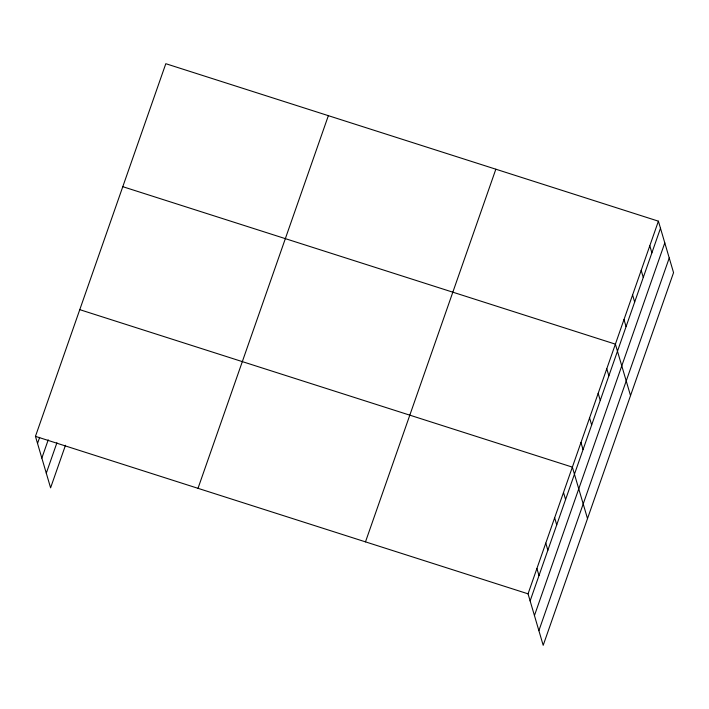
<?xml version="1.0" encoding="UTF-8"?>
<svg xmlns="http://www.w3.org/2000/svg" width="709" height="709" viewBox="0 0 709 709"><rect width="100%" height="100%" fill="white"/><g stroke="black" fill="none" stroke-linecap="round" stroke-linejoin="round"><path stroke-width="1.06" d="M65.485 445.252L50.596 487.827L35.45 436.363L165.809 63.704L658.404 221.173L673.55 272.637L543.191 645.296L528.045 593.832L658.404 221.173M37.533 443.435L39.66 437.347M41.84 458.085L48.23 439.837M46.289 473.178L56.924 442.771M198.006 488.324L328.364 115.664M365.489 541.862L495.848 169.212M530.128 600.904L660.487 228.245M534.444 615.554L664.794 242.895M538.884 630.647L669.234 257.987M122.79 186.68L615.385 344.149L630.531 395.622M79.771 309.656L572.367 467.125L587.513 518.598M35.45 436.363L528.045 593.832M649.798 245.766L651.881 252.847M641.193 270.368L643.276 277.441M632.596 294.962L634.67 302.034M623.991 319.555L626.074 326.627M606.78 368.751L608.863 375.823M598.174 393.344L600.257 400.417M589.578 417.938L591.66 425.01M580.972 442.531L583.055 449.603M563.504 492.471L565.587 499.544M554.642 517.809L556.725 524.882M545.779 543.147L547.853 550.219M536.908 568.494L538.991 575.566"/></g></svg>
